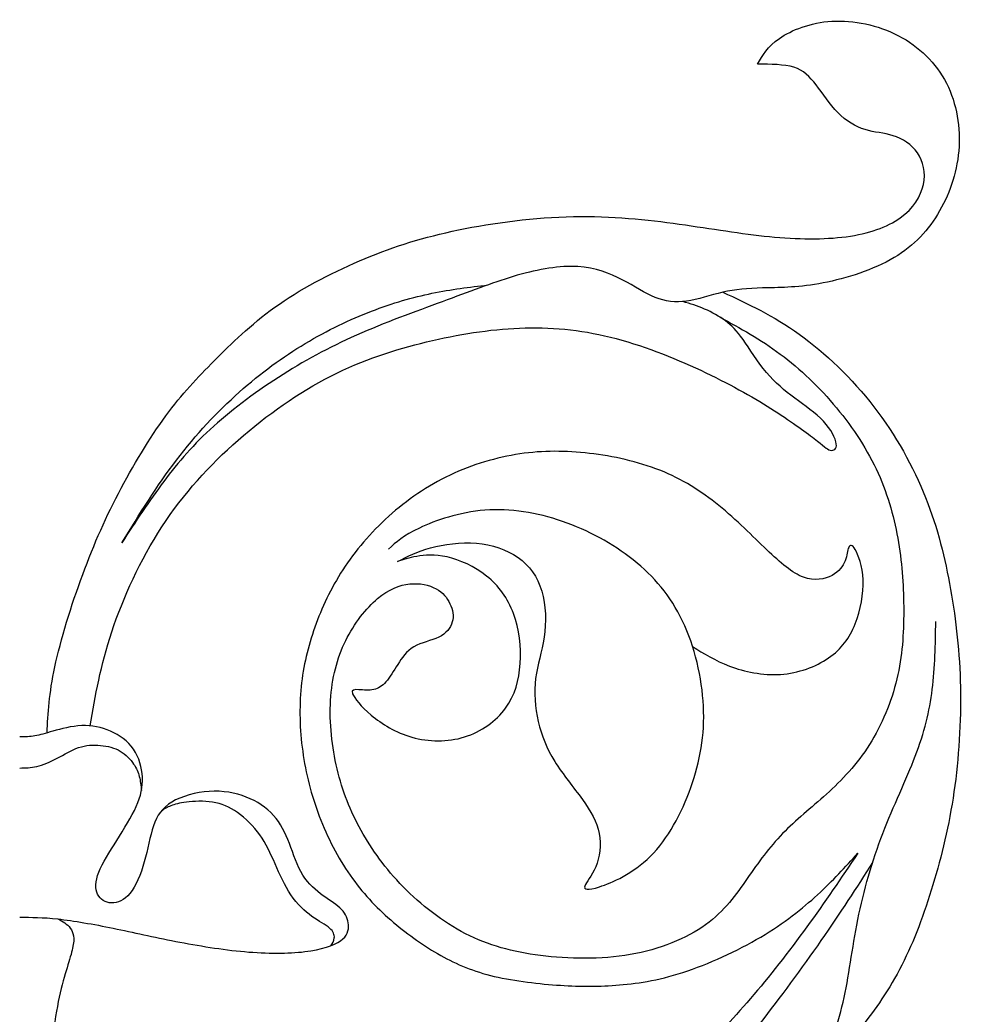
# Model space of a CAD drawing. Extents: x -102 to 99, y -11 to 187.
# Drawn here: x -9.33 to 16.19, y 94.29 to 121.28 of the extents above; entities that cross this region are included whole.
import ezdxf

# ---------------------------------------------------------------- set-up
doc = ezdxf.new("R2010")
doc.units = 0
doc.header["$MEASUREMENT"] = 0
doc.layers.add('LAYER_1', color=7, linetype='CONTINUOUS')

msp = doc.modelspace()

# ---------------------------------------------------------------- linework, layer by layer
at = {"layer": 'LAYER_1'}
for points, knots in [([(-8.5932, 101.9452), (-8.5658, 102.4744), (-8.5384, 103.0037), (-8.3813, 103.7337), (-8.3813, 103.7337), (-8.2242, 104.4638), (-7.9374, 105.3946), (-7.627, 106.2361), (-7.627, 106.2361), (-7.3168, 107.0777), (-6.9829, 107.83), (-6.5857, 108.5774), (-6.5857, 108.5774), (-6.1885, 109.325), (-5.7277, 110.0679), (-5.2905, 110.6508), (-5.2905, 110.6508), (-4.8533, 111.2338), (-4.4395, 111.657), (-3.9694, 112.1247), (-3.9694, 112.1247), (-3.4992, 112.5925), (-2.9726, 113.1051), (-2.2909, 113.5752), (-2.2909, 113.5752), (-1.6092, 114.0453), (-0.7724, 114.4731), (0.0339, 114.8093), (0.0339, 114.8093), (0.8403, 115.1454), (1.616, 115.39), (2.5657, 115.585), (2.5657, 115.585), (3.5154, 115.7802), (4.639, 115.9259), (5.678, 115.947), (5.678, 115.947), (6.717, 115.9682), (7.6715, 115.8648), (8.5506, 115.7426), (8.5506, 115.7426), (9.4298, 115.6203), (10.2338, 115.4792), (10.9931, 115.4041), (10.9931, 115.4041), (11.7524, 115.3288), (12.4669, 115.3194), (13.0758, 115.4017), (13.0758, 115.4017), (13.6846, 115.484), (14.1877, 115.6579), (14.5426, 115.9118), (14.5426, 115.9118), (14.8976, 116.1657), (15.1045, 116.4995), (15.1726, 116.8192), (15.1726, 116.8192), (15.2408, 117.1388), (15.1702, 117.4445), (15.0104, 117.6748), (15.0104, 117.6748), (14.8506, 117.9052), (14.6014, 118.0603), (14.3499, 118.1402), (14.3499, 118.1402), (14.0983, 118.2201), (13.8444, 118.2249), (13.5883, 118.3048), (13.5883, 118.3048), (13.3321, 118.3848), (13.0734, 118.5399), (12.8502, 118.7656), (12.8502, 118.7656), (12.6268, 118.9913), (12.4388, 119.2875), (12.2625, 119.5177), (12.2625, 119.5177), (12.0862, 119.7481), (11.9215, 119.9128), (11.6583, 119.9951), (11.6583, 119.9951), (11.3951, 120.0773), (11.033, 120.0773), (10.671, 120.0773), (10.671, 120.0773), (10.8073, 120.3171), (10.9437, 120.5569), (11.268, 120.7802), (11.268, 120.7802), (11.5925, 121.0034), (12.1049, 121.2104), (12.6903, 121.2456), (12.6903, 121.2456), (13.2756, 121.2809), (13.9338, 121.1445), (14.4933, 120.853), (14.4933, 120.853), (15.0527, 120.5615), (15.5136, 120.1149), (15.7956, 119.5625), (15.7956, 119.5625), (16.0777, 119.0101), (16.1811, 118.3519), (16.1271, 117.7265), (16.1271, 117.7265), (16.073, 117.1013), (15.8614, 116.5088), (15.5535, 116.0058), (15.5535, 116.0058), (15.2456, 115.5028), (14.8412, 115.089), (14.2677, 114.7717), (14.2677, 114.7717), (13.6941, 114.4544), (12.9511, 114.2333), (12.3329, 114.1252), (12.3329, 114.1252), (11.7148, 114.0172), (11.2211, 114.0218), (10.8097, 114.0101), (10.8097, 114.0101), (10.3983, 113.9983), (10.0692, 113.9701), (9.7331, 113.8949), (9.7331, 113.8949), (9.3969, 113.8196), (9.0537, 113.6974), (8.7481, 113.6528), (8.7481, 113.6528), (8.4425, 113.608), (8.1745, 113.6411), (7.8995, 113.7538), (7.8995, 113.7538), (7.6244, 113.8667), (7.3424, 114.0594), (7.0062, 114.2333), (7.0062, 114.2333), (6.6701, 114.4073), (6.2798, 114.5625), (5.798, 114.5907), (5.798, 114.5907), (5.3161, 114.6189), (4.7424, 114.5202), (4.1571, 114.3533), (4.1571, 114.3533), (3.5718, 114.1864), (2.9747, 113.9513), (2.2578, 113.6856), (2.2578, 113.6856), (1.5407, 113.42), (0.7039, 113.1238), (-0.0601, 112.7923), (-0.0601, 112.7923), (-0.824, 112.4609), (-1.5152, 112.0942), (-2.1922, 111.6663), (-2.1922, 111.6663), (-2.8692, 111.2385), (-3.5321, 110.7496), (-4.0727, 110.2629), (-4.0727, 110.2629), (-4.6134, 109.7764), (-5.0319, 109.2922), (-5.4268, 108.7656), (-5.4268, 108.7656), (-5.8217, 108.2391), (-6.1931, 107.6701), (-6.5646, 107.1013), (-6.5646, 107.1013), (-6.0897, 107.8723), (-5.6148, 108.6433), (-5.0859, 109.3391), (-5.0859, 109.3391), (-4.557, 110.0349), (-3.974, 110.6556), (-3.384, 111.1822), (-3.384, 111.1822), (-2.794, 111.7087), (-2.1969, 112.1413), (-1.5927, 112.5032), (-1.5927, 112.5032), (-0.9887, 112.8653), (-0.3774, 113.1567), (0.2008, 113.38), (0.2008, 113.38), (0.7791, 113.6034), (1.3245, 113.7585), (1.8451, 113.8659), (1.8451, 113.8659), (2.3657, 113.9733), (2.8616, 114.0329), (3.3574, 114.0926)], [0, 0, 0, 0, 0.0204082, 0.0204082, 0.0204082, 0.0204082, 0.0408163, 0.0408163, 0.0408163, 0.0408163, 0.0612245, 0.0612245, 0.0612245, 0.0612245, 0.0816327, 0.0816327, 0.0816327, 0.0816327, 0.1020408, 0.1020408, 0.1020408, 0.1020408, 0.122449, 0.122449, 0.122449, 0.122449, 0.1428571, 0.1428571, 0.1428571, 0.1428571, 0.1632653, 0.1632653, 0.1632653, 0.1632653, 0.1836735, 0.1836735, 0.1836735, 0.1836735, 0.2040816, 0.2040816, 0.2040816, 0.2040816, 0.2244898, 0.2244898, 0.2244898, 0.2244898, 0.244898, 0.244898, 0.244898, 0.244898, 0.2653061, 0.2653061, 0.2653061, 0.2653061, 0.2857143, 0.2857143, 0.2857143, 0.2857143, 0.3061224, 0.3061224, 0.3061224, 0.3061224, 0.3265306, 0.3265306, 0.3265306, 0.3265306, 0.3469388, 0.3469388, 0.3469388, 0.3469388, 0.3673469, 0.3673469, 0.3673469, 0.3673469, 0.3877551, 0.3877551, 0.3877551, 0.3877551, 0.4081633, 0.4081633, 0.4081633, 0.4081633, 0.4285714, 0.4285714, 0.4285714, 0.4285714, 0.4489796, 0.4489796, 0.4489796, 0.4489796, 0.4693878, 0.4693878, 0.4693878, 0.4693878, 0.4897959, 0.4897959, 0.4897959, 0.4897959, 0.5102041, 0.5102041, 0.5102041, 0.5102041, 0.5306122, 0.5306122, 0.5306122, 0.5306122, 0.5510204, 0.5510204, 0.5510204, 0.5510204, 0.5714286, 0.5714286, 0.5714286, 0.5714286, 0.5918367, 0.5918367, 0.5918367, 0.5918367, 0.6122449, 0.6122449, 0.6122449, 0.6122449, 0.6326531, 0.6326531, 0.6326531, 0.6326531, 0.6530612, 0.6530612, 0.6530612, 0.6530612, 0.6734694, 0.6734694, 0.6734694, 0.6734694, 0.6938776, 0.6938776, 0.6938776, 0.6938776, 0.7142857, 0.7142857, 0.7142857, 0.7142857, 0.7346939, 0.7346939, 0.7346939, 0.7346939, 0.755102, 0.755102, 0.755102, 0.755102, 0.7755102, 0.7755102, 0.7755102, 0.7755102, 0.7959184, 0.7959184, 0.7959184, 0.7959184, 0.8163265, 0.8163265, 0.8163265, 0.8163265, 0.8367347, 0.8367347, 0.8367347, 0.8367347, 0.8571429, 0.8571429, 0.8571429, 0.8571429, 0.877551, 0.877551, 0.877551, 0.877551, 0.8979592, 0.8979592, 0.8979592, 0.8979592, 0.9183673, 0.9183673, 0.9183673, 0.9183673, 0.9387755, 0.9387755, 0.9387755, 0.9387755, 0.9591837, 0.9591837, 0.9591837, 0.9591837, 1, 1, 1, 1]), ([(-7.425, 102.1351), (-7.284, 102.949), (-7.1428, 103.7628), (-6.8372, 104.6845), (-6.8372, 104.6845), (-6.5316, 105.6062), (-6.0614, 106.6358), (-5.4761, 107.5337), (-5.4761, 107.5337), (-4.8908, 108.4317), (-4.1902, 109.1981), (-3.4099, 109.8845), (-3.4099, 109.8845), (-2.6294, 110.5708), (-1.769, 111.1774), (-0.9016, 111.6193), (-0.9016, 111.6193), (-0.0342, 112.0612), (0.8403, 112.3386), (1.6983, 112.5455), (1.6983, 112.5455), (2.5562, 112.7523), (3.3978, 112.8887), (4.2206, 112.9217), (4.2206, 112.9217), (5.0433, 112.9546), (5.8473, 112.884), (6.6818, 112.6772), (6.6818, 112.6772), (7.5163, 112.4703), (8.3814, 112.1271), (9.1312, 111.7768), (9.1312, 111.7768), (9.8811, 111.4265), (10.5158, 111.0692), (11.0353, 110.7425), (11.0353, 110.7425), (11.5549, 110.4158), (11.9591, 110.1196), (12.2083, 109.9245), (12.2083, 109.9245), (12.4575, 109.7293), (12.5516, 109.6353), (12.6432, 109.6118), (12.6432, 109.6118), (12.7349, 109.5883), (12.8243, 109.6353), (12.8078, 109.781), (12.8078, 109.781), (12.7913, 109.9268), (12.669, 110.1713), (12.4599, 110.3946), (12.4599, 110.3946), (12.2507, 110.6179), (11.9545, 110.8201), (11.6794, 111.0246), (11.6794, 111.0246), (11.4044, 111.2291), (11.1505, 111.436), (10.9132, 111.7204), (10.9132, 111.7204), (10.6757, 112.0048), (10.4547, 112.3669), (10.2784, 112.6137), (10.2784, 112.6137), (10.1021, 112.8605), (9.9704, 112.9921), (9.8042, 113.115), (9.8042, 113.115), (9.6379, 113.2379), (9.4368, 113.3519), (9.2388, 113.438), (9.2388, 113.438), (9.0406, 113.5242), (8.8453, 113.5826), (8.65, 113.641)], [0, 0, 0, 0, 0.05, 0.05, 0.05, 0.05, 0.1, 0.1, 0.1, 0.1, 0.15, 0.15, 0.15, 0.15, 0.2, 0.2, 0.2, 0.2, 0.25, 0.25, 0.25, 0.25, 0.3, 0.3, 0.3, 0.3, 0.35, 0.35, 0.35, 0.35, 0.4, 0.4, 0.4, 0.4, 0.45, 0.45, 0.45, 0.45, 0.5, 0.5, 0.5, 0.5, 0.55, 0.55, 0.55, 0.55, 0.6, 0.6, 0.6, 0.6, 0.65, 0.65, 0.65, 0.65, 0.7, 0.7, 0.7, 0.7, 0.75, 0.75, 0.75, 0.75, 0.8, 0.8, 0.8, 0.8, 0.85, 0.85, 0.85, 0.85, 0.9, 0.9, 0.9, 0.9, 1, 1, 1, 1]), ([(9.7331, 113.8949), (10.416, 113.578), (11.099, 113.261), (11.8025, 112.7569), (11.8025, 112.7569), (12.5059, 112.2529), (13.23, 111.5617), (13.827, 110.7884), (13.827, 110.7884), (14.4241, 110.015), (14.8943, 109.1593), (15.2281, 108.3248), (15.2281, 108.3248), (15.5619, 107.4903), (15.7594, 106.6769), (15.9075, 105.833), (15.9075, 105.833), (16.0556, 104.9892), (16.1542, 104.1147), (16.1731, 103.1815), (16.1731, 103.1815), (16.1919, 102.2482), (16.1308, 101.2562), (15.9992, 100.3465), (15.9992, 100.3465), (15.8675, 99.4367), (15.6653, 98.6093), (15.4279, 97.8241), (15.4279, 97.8241), (15.1905, 97.039), (14.9178, 96.2961), (14.584, 95.6426), (14.584, 95.6426), (14.2502, 94.9891), (13.8552, 94.4249), (13.4745, 93.9571), (13.4745, 93.9571), (13.0936, 93.4893), (12.7269, 93.1179), (12.3602, 92.7465), (12.3602, 92.7465), (12.5953, 93.3483), (12.8304, 93.9501), (12.9902, 94.6365), (12.9902, 94.6365), (13.15, 95.3229), (13.2347, 96.094), (13.3922, 96.8791), (13.3922, 96.8791), (13.5497, 97.6642), (13.78, 98.4635), (14.0692, 99.2157), (14.0692, 99.2157), (14.3584, 99.968), (14.7063, 100.6732), (14.9506, 101.3126), (14.9506, 101.3126), (15.1952, 101.952), (15.3363, 102.5256), (15.4114, 103.1226), (15.4114, 103.1226), (15.4866, 103.7197), (15.4961, 104.3403), (15.5055, 104.9609)], [0, 0, 0, 0, 0.0588235, 0.0588235, 0.0588235, 0.0588235, 0.1176471, 0.1176471, 0.1176471, 0.1176471, 0.1764706, 0.1764706, 0.1764706, 0.1764706, 0.2352941, 0.2352941, 0.2352941, 0.2352941, 0.2941176, 0.2941176, 0.2941176, 0.2941176, 0.3529412, 0.3529412, 0.3529412, 0.3529412, 0.4117647, 0.4117647, 0.4117647, 0.4117647, 0.4705882, 0.4705882, 0.4705882, 0.4705882, 0.5294118, 0.5294118, 0.5294118, 0.5294118, 0.5882353, 0.5882353, 0.5882353, 0.5882353, 0.6470588, 0.6470588, 0.6470588, 0.6470588, 0.7058824, 0.7058824, 0.7058824, 0.7058824, 0.7647059, 0.7647059, 0.7647059, 0.7647059, 0.8235294, 0.8235294, 0.8235294, 0.8235294, 0.8823529, 0.8823529, 0.8823529, 0.8823529, 1, 1, 1, 1]), ([(9.6497, 113.2204), (10.2006, 112.919), (10.7517, 112.6176), (11.2904, 112.2153), (11.2904, 112.2153), (11.8292, 111.8132), (12.3558, 111.31), (12.8142, 110.7577), (12.8142, 110.7577), (13.2726, 110.2052), (13.6628, 109.6035), (13.9425, 108.9852), (13.9425, 108.9852), (14.2222, 108.3669), (14.3916, 107.7323), (14.495, 107.107), (14.495, 107.107), (14.5984, 106.4817), (14.636, 105.8658), (14.636, 105.2523), (14.636, 105.2523), (14.636, 104.6387), (14.5984, 104.0275), (14.4503, 103.4069), (14.4503, 103.4069), (14.3022, 102.7864), (14.0437, 102.1564), (13.7075, 101.6251), (13.7075, 101.6251), (13.3714, 101.0939), (12.9576, 100.6612), (12.5415, 100.2828), (12.5415, 100.2828), (12.1255, 99.9044), (11.7069, 99.5799), (11.3497, 99.2109), (11.3497, 99.2109), (10.9924, 98.8418), (10.6962, 98.4281), (10.393, 97.9956), (10.393, 97.9956), (10.0897, 97.5631), (9.7794, 97.1117), (9.2623, 96.7379), (9.2623, 96.7379), (8.7451, 96.3642), (8.0211, 96.0679), (7.2219, 95.9292), (7.2219, 95.9292), (6.4226, 95.7906), (5.5481, 95.8093), (4.7865, 95.9057), (4.7865, 95.9057), (4.0249, 96.0021), (3.376, 96.1761), (2.7555, 96.4958), (2.7555, 96.4958), (2.1349, 96.8155), (1.5424, 97.2809), (1.0629, 97.7699), (1.0629, 97.7699), (0.5834, 98.2588), (0.2166, 98.7713), (-0.0748, 99.2978), (-0.0748, 99.2978), (-0.3663, 99.8244), (-0.5826, 100.3651), (-0.726, 100.9645), (-0.726, 100.9645), (-0.8693, 101.5639), (-0.9399, 102.2222), (-0.9047, 102.824), (-0.9047, 102.824), (-0.8694, 103.4258), (-0.7283, 103.9711), (-0.4956, 104.4459), (-0.4956, 104.4459), (-0.2629, 104.9208), (0.0615, 105.3251), (0.3695, 105.5836), (0.3695, 105.5836), (0.6774, 105.8423), (0.9689, 105.9552), (1.2416, 105.9833), (1.2416, 105.9833), (1.5142, 106.0115), (1.7681, 105.9552), (1.9538, 105.854), (1.9538, 105.854), (2.1396, 105.753), (2.2571, 105.6072), (2.3323, 105.4474), (2.3323, 105.4474), (2.4076, 105.2875), (2.4405, 105.1136), (2.3958, 104.9514), (2.3958, 104.9514), (2.3512, 104.7892), (2.2289, 104.6387), (2.0291, 104.54), (2.0291, 104.54), (1.8293, 104.4413), (1.5519, 104.3942), (1.3521, 104.2791), (1.3521, 104.2791), (1.1522, 104.1639), (1.03, 103.9805), (0.9172, 103.8019), (0.9172, 103.8019), (0.8043, 103.6232), (0.7009, 103.4492), (0.5975, 103.3294), (0.5975, 103.3294), (0.4941, 103.2095), (0.3906, 103.1437), (0.2637, 103.1178), (0.2637, 103.1178), (0.1367, 103.0919), (-0.0137, 103.1061), (-0.1359, 103.1131), (-0.1359, 103.1131), (-0.2581, 103.1202), (-0.3522, 103.1202), (-0.3076, 103.0049), (-0.3076, 103.0049), (-0.2629, 102.8898), (-0.0795, 102.6594), (0.2002, 102.4244), (0.2002, 102.4244), (0.4799, 102.1892), (0.8561, 101.9494), (1.3027, 101.8249), (1.3027, 101.8249), (1.7493, 101.7004), (2.2665, 101.6909), (2.7249, 101.8319), (2.7249, 101.8319), (3.1833, 101.973), (3.583, 102.2645), (3.8391, 102.6147), (3.8391, 102.6147), (4.0953, 102.965), (4.2082, 103.3741), (4.2364, 103.823), (4.2364, 103.823), (4.2647, 104.272), (4.2082, 104.761), (4.0554, 105.177), (4.0554, 105.177), (3.9026, 105.5931), (3.6534, 105.9363), (3.3267, 106.1973), (3.3267, 106.1973), (2.9999, 106.4582), (2.5956, 106.6369), (2.2571, 106.7145), (2.2571, 106.7145), (1.9186, 106.792), (1.6459, 106.7685), (1.432, 106.7309), (1.432, 106.7309), (1.2181, 106.6933), (1.0629, 106.6415), (0.9078, 106.5898), (0.9078, 106.5898), (1.1758, 106.7262), (1.4438, 106.8625), (1.8058, 106.9612), (1.8058, 106.9612), (2.1678, 107.06), (2.6238, 107.1211), (3.0493, 107.0858), (3.0493, 107.0858), (3.4747, 107.0506), (3.8697, 106.919), (4.1776, 106.7003), (4.1776, 106.7003), (4.4856, 106.4817), (4.7066, 106.1761), (4.8217, 105.7906), (4.8217, 105.7906), (4.9369, 105.4051), (4.9463, 104.9396), (4.8875, 104.5377), (4.8875, 104.5377), (4.8288, 104.1357), (4.7018, 103.7972), (4.6549, 103.421), (4.6549, 103.421), (4.6078, 103.0449), (4.6408, 102.6311), (4.7277, 102.2504), (4.7277, 102.2504), (4.8147, 101.8695), (4.9557, 101.5216), (5.1744, 101.169), (5.1744, 101.169), (5.3929, 100.8165), (5.6892, 100.4591), (5.9219, 100.1371), (5.9219, 100.1371), (6.1546, 99.8151), (6.3239, 99.5282), (6.3826, 99.2156), (6.3826, 99.2156), (6.4414, 98.903), (6.3896, 98.5644), (6.2839, 98.3105), (6.2839, 98.3105), (6.1781, 98.0567), (6.0183, 97.8874), (5.9877, 97.7887), (5.9877, 97.7887), (5.9571, 97.69), (6.0559, 97.6618), (6.3896, 97.7699), (6.3896, 97.7699), (6.7234, 97.878), (7.2923, 98.1225), (7.7648, 98.5927), (7.7648, 98.5927), (8.2373, 99.0628), (8.6135, 99.7586), (8.865, 100.4638), (8.865, 100.4638), (9.1165, 101.169), (9.2435, 101.8837), (9.2058, 102.6641), (9.2058, 102.6641), (9.1682, 103.4445), (8.966, 104.2908), (8.6394, 104.9772), (8.6394, 104.9772), (8.3126, 105.6636), (7.8612, 106.1902), (7.3018, 106.6345), (7.3018, 106.6345), (6.7423, 107.0788), (6.0746, 107.4408), (5.3812, 107.6806), (5.3812, 107.6806), (4.6878, 107.9204), (3.9684, 108.0379), (3.2796, 107.9839), (3.2796, 107.9839), (2.5909, 107.9298), (1.9327, 107.7041), (1.5025, 107.4995), (1.5025, 107.4995), (1.0723, 107.295), (0.8702, 107.1116), (0.668, 106.9283)], [0, 0, 0, 0, 0.015625, 0.015625, 0.015625, 0.015625, 0.03125, 0.03125, 0.03125, 0.03125, 0.046875, 0.046875, 0.046875, 0.046875, 0.0625, 0.0625, 0.0625, 0.0625, 0.078125, 0.078125, 0.078125, 0.078125, 0.09375, 0.09375, 0.09375, 0.09375, 0.109375, 0.109375, 0.109375, 0.109375, 0.125, 0.125, 0.125, 0.125, 0.140625, 0.140625, 0.140625, 0.140625, 0.15625, 0.15625, 0.15625, 0.15625, 0.171875, 0.171875, 0.171875, 0.171875, 0.1875, 0.1875, 0.1875, 0.1875, 0.203125, 0.203125, 0.203125, 0.203125, 0.21875, 0.21875, 0.21875, 0.21875, 0.234375, 0.234375, 0.234375, 0.234375, 0.25, 0.25, 0.25, 0.25, 0.265625, 0.265625, 0.265625, 0.265625, 0.28125, 0.28125, 0.28125, 0.28125, 0.296875, 0.296875, 0.296875, 0.296875, 0.3125, 0.3125, 0.3125, 0.3125, 0.328125, 0.328125, 0.328125, 0.328125, 0.34375, 0.34375, 0.34375, 0.34375, 0.359375, 0.359375, 0.359375, 0.359375, 0.375, 0.375, 0.375, 0.375, 0.390625, 0.390625, 0.390625, 0.390625, 0.40625, 0.40625, 0.40625, 0.40625, 0.421875, 0.421875, 0.421875, 0.421875, 0.4375, 0.4375, 0.4375, 0.4375, 0.453125, 0.453125, 0.453125, 0.453125, 0.46875, 0.46875, 0.46875, 0.46875, 0.484375, 0.484375, 0.484375, 0.484375, 0.5, 0.5, 0.5, 0.5, 0.515625, 0.515625, 0.515625, 0.515625, 0.53125, 0.53125, 0.53125, 0.53125, 0.546875, 0.546875, 0.546875, 0.546875, 0.5625, 0.5625, 0.5625, 0.5625, 0.578125, 0.578125, 0.578125, 0.578125, 0.59375, 0.59375, 0.59375, 0.59375, 0.609375, 0.609375, 0.609375, 0.609375, 0.625, 0.625, 0.625, 0.625, 0.640625, 0.640625, 0.640625, 0.640625, 0.65625, 0.65625, 0.65625, 0.65625, 0.671875, 0.671875, 0.671875, 0.671875, 0.6875, 0.6875, 0.6875, 0.6875, 0.703125, 0.703125, 0.703125, 0.703125, 0.71875, 0.71875, 0.71875, 0.71875, 0.734375, 0.734375, 0.734375, 0.734375, 0.75, 0.75, 0.75, 0.75, 0.765625, 0.765625, 0.765625, 0.765625, 0.78125, 0.78125, 0.78125, 0.78125, 0.796875, 0.796875, 0.796875, 0.796875, 0.8125, 0.8125, 0.8125, 0.8125, 0.828125, 0.828125, 0.828125, 0.828125, 0.84375, 0.84375, 0.84375, 0.84375, 0.859375, 0.859375, 0.859375, 0.859375, 0.875, 0.875, 0.875, 0.875, 0.890625, 0.890625, 0.890625, 0.890625, 0.90625, 0.90625, 0.90625, 0.90625, 0.921875, 0.921875, 0.921875, 0.921875, 0.9375, 0.9375, 0.9375, 0.9375, 0.953125, 0.953125, 0.953125, 0.953125, 0.96875, 0.96875, 0.96875, 0.96875, 1, 1, 1, 1]), ([(8.9098, 104.2879), (9.2137, 104.0961), (9.5178, 103.9044), (9.9166, 103.7544), (9.9166, 103.7544), (10.3153, 103.6044), (10.809, 103.4962), (11.2932, 103.5292), (11.2932, 103.5292), (11.7775, 103.5621), (12.2524, 103.736), (12.6003, 103.9758), (12.6003, 103.9758), (12.9482, 104.2156), (13.1692, 104.5212), (13.3196, 104.8973), (13.3196, 104.8973), (13.4701, 105.2734), (13.55, 105.72), (13.5336, 106.0938), (13.5336, 106.0938), (13.5171, 106.4675), (13.4042, 106.7685), (13.3197, 106.9142), (13.3197, 106.9142), (13.235, 107.06), (13.1785, 107.0506), (13.1457, 106.9753), (13.1457, 106.9753), (13.1127, 106.9001), (13.1033, 106.7591), (13.0469, 106.6133), (13.0469, 106.6133), (12.9905, 106.4676), (12.8871, 106.3171), (12.6943, 106.2137), (12.6943, 106.2137), (12.5016, 106.1103), (12.2194, 106.0538), (11.9186, 106.1643), (11.9186, 106.1643), (11.6177, 106.2748), (11.298, 106.5522), (10.9195, 106.9142), (10.9195, 106.9142), (10.5411, 107.2762), (10.1037, 107.7229), (9.6243, 108.1107), (9.6243, 108.1107), (9.1447, 108.4986), (8.6228, 108.8277), (8.0258, 109.0651), (8.0258, 109.0651), (7.4287, 109.3025), (6.7564, 109.4483), (6.1146, 109.5235), (6.1146, 109.5235), (5.4729, 109.5987), (4.8617, 109.6035), (4.2293, 109.5094), (4.2293, 109.5094), (3.597, 109.4154), (2.9435, 109.2226), (2.3347, 108.9335), (2.3347, 108.9335), (1.7259, 108.6444), (1.1617, 108.2588), (0.6703, 107.8169), (0.6703, 107.8169), (0.1791, 107.3749), (-0.2394, 106.8766), (-0.5708, 106.3665), (-0.5708, 106.3665), (-0.9022, 105.8564), (-1.1468, 105.3345), (-1.3325, 104.8103), (-1.3325, 104.8103), (-1.5181, 104.2861), (-1.6451, 103.7596), (-1.7015, 103.1977), (-1.7015, 103.1977), (-1.758, 102.6359), (-1.7438, 102.0388), (-1.6616, 101.4441), (-1.6616, 101.4441), (-1.5793, 100.8493), (-1.4289, 100.257), (-1.2102, 99.6834), (-1.2102, 99.6834), (-0.9916, 99.1098), (-0.7049, 98.555), (-0.3757, 98.0825), (-0.3757, 98.0825), (-0.0466, 97.61), (0.3248, 97.2198), (0.7267, 96.8696), (0.7267, 96.8696), (1.1287, 96.5193), (1.5613, 96.209), (1.9985, 95.9551), (1.9985, 95.9551), (2.4357, 95.7012), (2.8777, 95.5038), (3.4301, 95.365), (3.4301, 95.365), (3.9825, 95.2264), (4.6454, 95.1465), (5.2213, 95.1042), (5.2213, 95.1042), (5.7973, 95.0619), (6.2863, 95.0571), (6.8269, 95.0971), (6.8269, 95.0971), (7.3676, 95.137), (7.96, 95.2217), (8.6487, 95.445), (8.6487, 95.445), (9.3375, 95.6684), (10.1227, 96.0304), (10.7597, 96.4065), (10.7597, 96.4065), (11.3967, 96.7826), (11.8857, 97.1728), (12.2994, 97.5536), (12.2994, 97.5536), (12.7131, 97.9344), (13.0517, 98.3059), (13.3901, 98.6773), (13.3901, 98.6773), (12.9435, 98.0144), (12.4968, 97.3515), (12.0079, 96.6792), (12.0079, 96.6792), (11.5189, 96.0068), (10.9876, 95.3251), (10.4799, 94.7351), (10.4799, 94.7351), (9.9722, 94.1451), (9.4879, 93.6467), (9.006, 93.1628), (9.006, 93.1628), (8.524, 92.6788), (8.0444, 92.2092), (7.5648, 91.7397)], [0, 0, 0, 0, 0.027027, 0.027027, 0.027027, 0.027027, 0.0540541, 0.0540541, 0.0540541, 0.0540541, 0.0810811, 0.0810811, 0.0810811, 0.0810811, 0.1081081, 0.1081081, 0.1081081, 0.1081081, 0.1351351, 0.1351351, 0.1351351, 0.1351351, 0.1621622, 0.1621622, 0.1621622, 0.1621622, 0.1891892, 0.1891892, 0.1891892, 0.1891892, 0.2162162, 0.2162162, 0.2162162, 0.2162162, 0.2432432, 0.2432432, 0.2432432, 0.2432432, 0.2702703, 0.2702703, 0.2702703, 0.2702703, 0.2972973, 0.2972973, 0.2972973, 0.2972973, 0.3243243, 0.3243243, 0.3243243, 0.3243243, 0.3513514, 0.3513514, 0.3513514, 0.3513514, 0.3783784, 0.3783784, 0.3783784, 0.3783784, 0.4054054, 0.4054054, 0.4054054, 0.4054054, 0.4324324, 0.4324324, 0.4324324, 0.4324324, 0.4594595, 0.4594595, 0.4594595, 0.4594595, 0.4864865, 0.4864865, 0.4864865, 0.4864865, 0.5135135, 0.5135135, 0.5135135, 0.5135135, 0.5405405, 0.5405405, 0.5405405, 0.5405405, 0.5675676, 0.5675676, 0.5675676, 0.5675676, 0.5945946, 0.5945946, 0.5945946, 0.5945946, 0.6216216, 0.6216216, 0.6216216, 0.6216216, 0.6486486, 0.6486486, 0.6486486, 0.6486486, 0.6756757, 0.6756757, 0.6756757, 0.6756757, 0.7027027, 0.7027027, 0.7027027, 0.7027027, 0.7297297, 0.7297297, 0.7297297, 0.7297297, 0.7567568, 0.7567568, 0.7567568, 0.7567568, 0.7837838, 0.7837838, 0.7837838, 0.7837838, 0.8108108, 0.8108108, 0.8108108, 0.8108108, 0.8378378, 0.8378378, 0.8378378, 0.8378378, 0.8648649, 0.8648649, 0.8648649, 0.8648649, 0.8918919, 0.8918919, 0.8918919, 0.8918919, 0.9189189, 0.9189189, 0.9189189, 0.9189189, 0.9459459, 0.9459459, 0.9459459, 0.9459459, 1, 1, 1, 1]), ([(-9.3288, 96.9426), (-9.0232, 96.9426), (-8.7177, 96.9426), (-8.2969, 96.8957), (-8.2969, 96.8957), (-7.8762, 96.8486), (-7.3401, 96.7546), (-6.7972, 96.6441), (-6.7972, 96.6441), (-6.2542, 96.5337), (-5.704, 96.4066), (-5.1023, 96.2892), (-5.1023, 96.2892), (-4.5005, 96.1717), (-3.8469, 96.0635), (-3.2358, 96.0094), (-3.2358, 96.0094), (-2.6246, 95.9554), (-2.0557, 95.9554), (-1.6044, 96.0094), (-1.6044, 96.0094), (-1.153, 96.0635), (-0.8192, 96.1717), (-0.6335, 96.3033), (-0.6335, 96.3033), (-0.4478, 96.4349), (-0.4102, 96.59), (-0.4196, 96.7381), (-0.4196, 96.7381), (-0.4291, 96.8862), (-0.4854, 97.0273), (-0.6053, 97.1518), (-0.6053, 97.1518), (-0.7252, 97.2764), (-0.9086, 97.3846), (-1.1036, 97.5256), (-1.1036, 97.5256), (-1.2988, 97.6667), (-1.5057, 97.8406), (-1.6585, 98.0874), (-1.6585, 98.0874), (-1.8112, 98.3343), (-1.91, 98.654), (-2.0228, 98.9431), (-2.0228, 98.9431), (-2.1357, 99.2322), (-2.2626, 99.4909), (-2.453, 99.7048), (-2.453, 99.7048), (-2.6434, 99.9187), (-2.8973, 100.088), (-3.1935, 100.2031), (-3.1935, 100.2031), (-3.4897, 100.3183), (-3.8282, 100.3794), (-4.1925, 100.3559), (-4.1925, 100.3559), (-4.5569, 100.3324), (-4.9472, 100.2242), (-5.2104, 100.0668), (-5.2104, 100.0668), (-5.4737, 99.9092), (-5.61, 99.7024), (-5.7064, 99.4203), (-5.7064, 99.4203), (-5.8028, 99.1382), (-5.8593, 98.7809), (-5.9556, 98.4424), (-5.9556, 98.4424), (-6.052, 98.1039), (-6.1883, 97.7842), (-6.3458, 97.5891), (-6.3458, 97.5891), (-6.5033, 97.394), (-6.682, 97.3235), (-6.8442, 97.3304), (-6.8442, 97.3304), (-7.0064, 97.3376), (-7.1521, 97.4222), (-7.2226, 97.5656), (-7.2226, 97.5656), (-7.2931, 97.709), (-7.2884, 97.9112), (-7.1897, 98.1627), (-7.1897, 98.1627), (-7.091, 98.4142), (-6.8982, 98.7151), (-6.7008, 99.0277), (-6.7008, 99.0277), (-6.5033, 99.3404), (-6.3012, 99.6648), (-6.1742, 99.9492), (-6.1742, 99.9492), (-6.0473, 100.2336), (-5.9955, 100.4782), (-6.0073, 100.7391), (-6.0073, 100.7391), (-6.0191, 101), (-6.0943, 101.2774), (-6.2471, 101.4983), (-6.2471, 101.4983), (-6.3999, 101.7193), (-6.6303, 101.8839), (-6.8747, 101.992), (-6.8747, 101.992), (-7.1192, 102.1001), (-7.3778, 102.1519), (-7.6528, 102.1401), (-7.6528, 102.1401), (-7.9279, 102.1283), (-8.2193, 102.0531), (-8.4332, 101.992), (-8.4332, 101.992), (-8.6471, 101.9309), (-8.7835, 101.8839), (-8.9198, 101.8603), (-8.9198, 101.8603), (-9.0562, 101.8368), (-9.1925, 101.8368), (-9.3288, 101.8368)], [0, 0, 0, 0, 0.0322581, 0.0322581, 0.0322581, 0.0322581, 0.0645161, 0.0645161, 0.0645161, 0.0645161, 0.0967742, 0.0967742, 0.0967742, 0.0967742, 0.1290323, 0.1290323, 0.1290323, 0.1290323, 0.1612903, 0.1612903, 0.1612903, 0.1612903, 0.1935484, 0.1935484, 0.1935484, 0.1935484, 0.2258065, 0.2258065, 0.2258065, 0.2258065, 0.2580645, 0.2580645, 0.2580645, 0.2580645, 0.2903226, 0.2903226, 0.2903226, 0.2903226, 0.3225806, 0.3225806, 0.3225806, 0.3225806, 0.3548387, 0.3548387, 0.3548387, 0.3548387, 0.3870968, 0.3870968, 0.3870968, 0.3870968, 0.4193548, 0.4193548, 0.4193548, 0.4193548, 0.4516129, 0.4516129, 0.4516129, 0.4516129, 0.483871, 0.483871, 0.483871, 0.483871, 0.516129, 0.516129, 0.516129, 0.516129, 0.5483871, 0.5483871, 0.5483871, 0.5483871, 0.5806452, 0.5806452, 0.5806452, 0.5806452, 0.6129032, 0.6129032, 0.6129032, 0.6129032, 0.6451613, 0.6451613, 0.6451613, 0.6451613, 0.6774194, 0.6774194, 0.6774194, 0.6774194, 0.7096774, 0.7096774, 0.7096774, 0.7096774, 0.7419355, 0.7419355, 0.7419355, 0.7419355, 0.7741935, 0.7741935, 0.7741935, 0.7741935, 0.8064516, 0.8064516, 0.8064516, 0.8064516, 0.8387097, 0.8387097, 0.8387097, 0.8387097, 0.8709677, 0.8709677, 0.8709677, 0.8709677, 0.9032258, 0.9032258, 0.9032258, 0.9032258, 0.9354839, 0.9354839, 0.9354839, 0.9354839, 1, 1, 1, 1]), ([(-9.3288, 100.9906), (-9.1831, 100.9929), (-9.0374, 100.9953), (-8.8693, 101.0352), (-8.8693, 101.0352), (-8.7012, 101.0752), (-8.5108, 101.1528), (-8.3193, 101.2539), (-8.3193, 101.2539), (-8.1276, 101.3549), (-7.9349, 101.4796), (-7.7374, 101.5465), (-7.7374, 101.5465), (-7.54, 101.6135), (-7.3378, 101.623), (-7.1439, 101.6042), (-7.1439, 101.6042), (-6.95, 101.5854), (-6.7642, 101.5383), (-6.6091, 101.4466), (-6.6091, 101.4466), (-6.4539, 101.3549), (-6.3293, 101.2186), (-6.246, 101.0987), (-6.246, 101.0987), (-6.1625, 100.9788), (-6.1201, 100.8754), (-6.0915, 100.7587), (-6.0915, 100.7587), (-6.0629, 100.6421), (-6.0478, 100.5121), (-6.0328, 100.3822)], [0, 0, 0, 0, 0.1111111, 0.1111111, 0.1111111, 0.1111111, 0.2222222, 0.2222222, 0.2222222, 0.2222222, 0.3333333, 0.3333333, 0.3333333, 0.3333333, 0.4444444, 0.4444444, 0.4444444, 0.4444444, 0.5555556, 0.5555556, 0.5555556, 0.5555556, 0.6666667, 0.6666667, 0.6666667, 0.6666667, 0.7777778, 0.7777778, 0.7777778, 0.7777778, 1, 1, 1, 1]), ([(-0.8979, 96.1688), (-0.8545, 96.2339), (-0.811, 96.2992), (-0.8034, 96.38), (-0.8034, 96.38), (-0.7957, 96.4608), (-0.824, 96.5572), (-0.9298, 96.6488), (-0.9298, 96.6488), (-1.0355, 96.7405), (-1.2189, 96.8276), (-1.4128, 96.9674), (-1.4128, 96.9674), (-1.6068, 97.1073), (-1.8113, 97.3), (-1.9806, 97.5504), (-1.9806, 97.5504), (-2.1498, 97.8007), (-2.2838, 98.1087), (-2.4095, 98.3931), (-2.4095, 98.3931), (-2.5353, 98.6775), (-2.6528, 98.9385), (-2.8221, 99.1759), (-2.8221, 99.1759), (-2.9914, 99.4133), (-3.2124, 99.6272), (-3.4298, 99.78), (-3.4298, 99.78), (-3.6473, 99.9328), (-3.8612, 100.0245), (-4.1033, 100.0633), (-4.1033, 100.0633), (-4.3454, 100.1022), (-4.6157, 100.088), (-4.812, 100.0645), (-4.812, 100.0645), (-5.0083, 100.041), (-5.1306, 100.0081), (-5.2322, 99.9662), (-5.2322, 99.9662), (-5.3338, 99.9243), (-5.4149, 99.8735), (-5.4959, 99.8227)], [0, 0, 0, 0, 0.0833333, 0.0833333, 0.0833333, 0.0833333, 0.1666667, 0.1666667, 0.1666667, 0.1666667, 0.25, 0.25, 0.25, 0.25, 0.3333333, 0.3333333, 0.3333333, 0.3333333, 0.4166667, 0.4166667, 0.4166667, 0.4166667, 0.5, 0.5, 0.5, 0.5, 0.5833333, 0.5833333, 0.5833333, 0.5833333, 0.6666667, 0.6666667, 0.6666667, 0.6666667, 0.75, 0.75, 0.75, 0.75, 0.8333333, 0.8333333, 0.8333333, 0.8333333, 1, 1, 1, 1]), ([(13.7938, 98.4303), (13.3537, 97.7463), (12.9135, 97.0623), (12.3926, 96.3113), (12.3926, 96.3113), (11.8716, 95.5603), (11.2698, 94.7422), (10.7432, 94.0723), (10.7432, 94.0723), (10.2167, 93.4023), (9.7653, 92.8804), (9.3548, 92.4228), (9.3548, 92.4228), (8.9442, 91.9653), (8.5743, 91.5719), (8.2045, 91.1786)], [0, 0, 0, 0, 0.2, 0.2, 0.2, 0.2, 0.4, 0.4, 0.4, 0.4, 0.6, 0.6, 0.6, 0.6, 1, 1, 1, 1]), ([(-8.2969, 96.8957), (-8.1719, 96.8279), (-8.0469, 96.76), (-7.9633, 96.6486), (-7.9633, 96.6486), (-7.8797, 96.5371), (-7.8374, 96.382), (-7.8985, 96.1023), (-7.8985, 96.1023), (-7.9596, 95.8225), (-8.1241, 95.4182), (-8.2628, 94.7764), (-8.2628, 94.7764), (-8.4016, 94.1347), (-8.5144, 93.2555), (-8.6108, 92.24), (-8.6108, 92.24), (-8.7072, 91.2245), (-8.7871, 90.0726), (-8.7886, 89.1934), (-8.7886, 89.1934), (-8.7902, 88.3141), (-8.7134, 87.7073), (-8.6367, 87.1007)], [0, 0, 0, 0, 0.1428571, 0.1428571, 0.1428571, 0.1428571, 0.2857143, 0.2857143, 0.2857143, 0.2857143, 0.4285714, 0.4285714, 0.4285714, 0.4285714, 0.5714286, 0.5714286, 0.5714286, 0.5714286, 0.7142857, 0.7142857, 0.7142857, 0.7142857, 1, 1, 1, 1])]:
    msp.add_open_spline(points, degree=3, knots=knots, dxfattribs=at)

doc.saveas('drawing.dxf')
